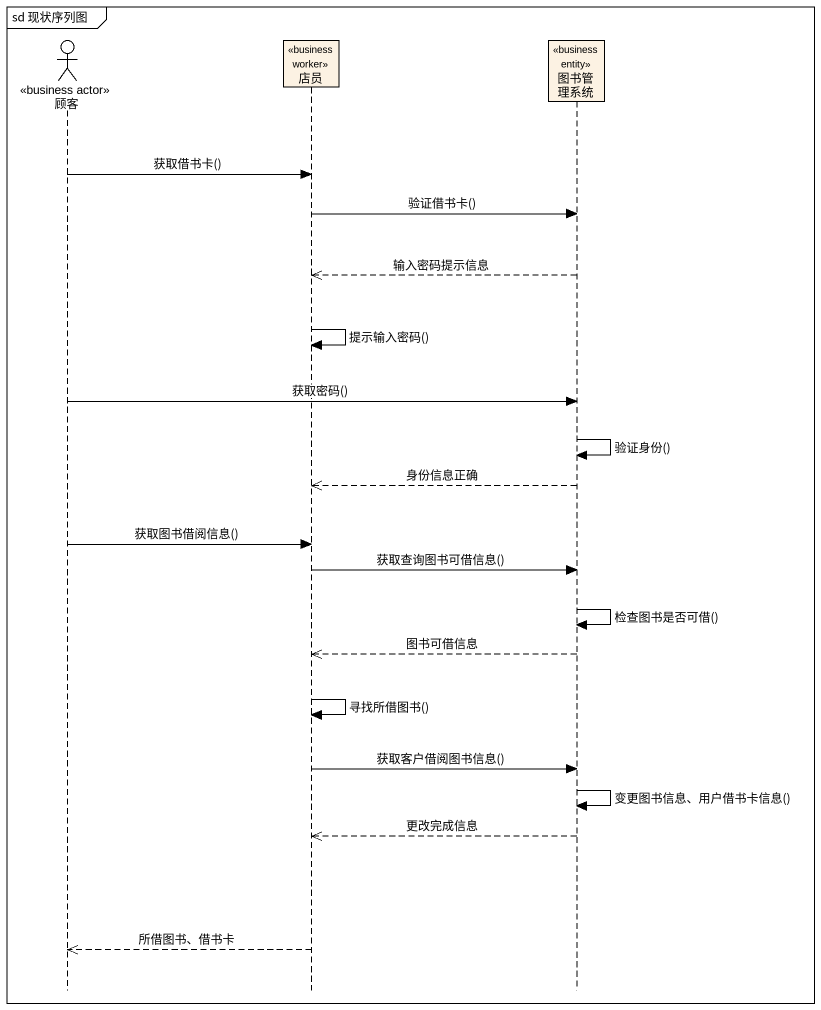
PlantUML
@startuml
mainframe sd 现状序列图
hide footbox
actor 顾客 <<business actor>>
participant 店员 <<business worker>>
participant 图书管理系统 <<business entity>>

顾客 -> 店员 : 获取借书卡()
店员 -> 图书管理系统 : 验证借书卡()
图书管理系统 -->> 店员 : 输入密码提示信息
店员 -> 店员 : 提示输入密码()
顾客 -> 图书管理系统 : 获取密码()
图书管理系统 -> 图书管理系统 : 验证身份()
图书管理系统 -->> 店员 : 身份信息正确
顾客 -> 店员 : 获取图书借阅信息()
店员 -> 图书管理系统 : 获取查询图书可借信息()
图书管理系统 -> 图书管理系统 : 检查图书是否可借()
图书管理系统 -->> 店员 : 图书可借信息
店员 -> 店员 : 寻找所借图书()
店员 -> 图书管理系统 : 获取客户借阅图书信息()
图书管理系统 -> 图书管理系统 : 变更图书信息、用户借书卡信息()
图书管理系统 -->> 店员 : 更改完成信息
店员 -->> 顾客 : 所借图书、借书卡
@enduml
